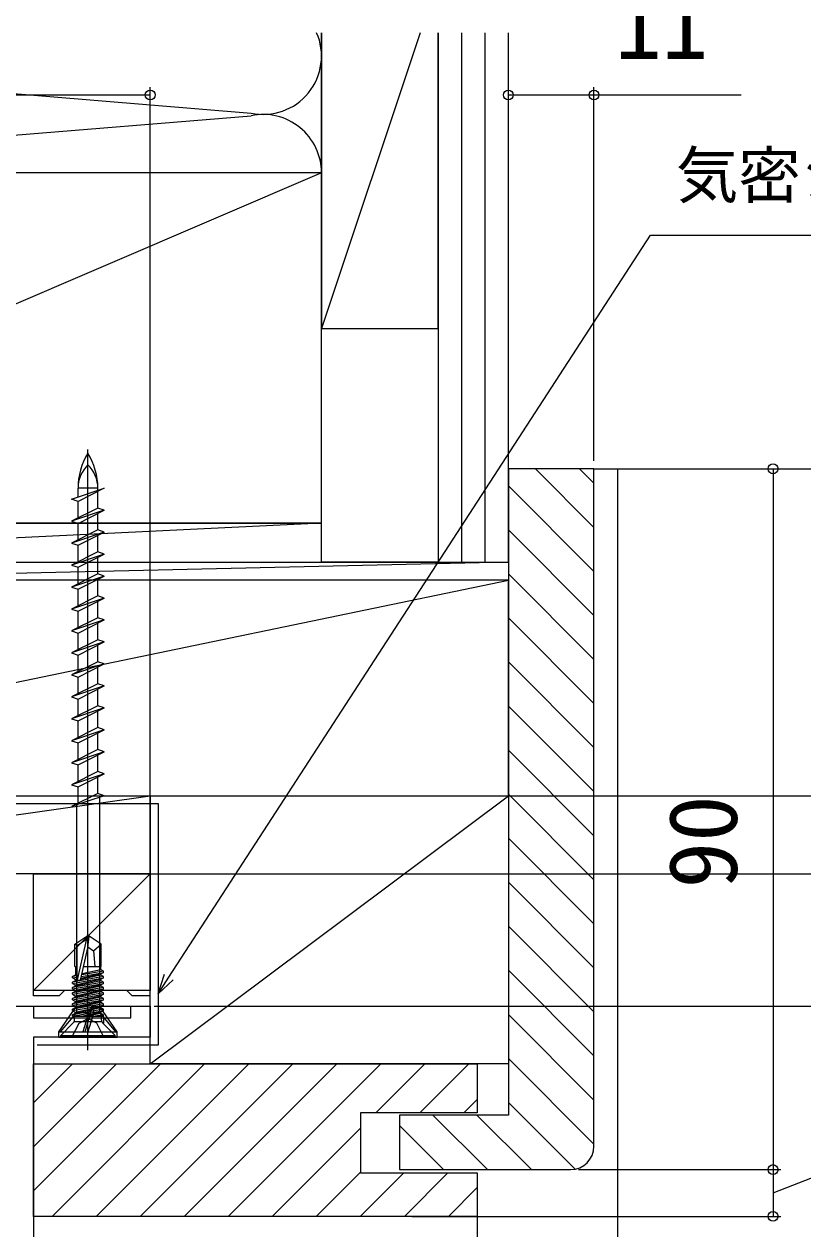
# Model space of a CAD drawing. Units: millimetres, scale not verified. Extents: x -525 to 525, y -783 to 778.
# Drawn here: x -333.2 to -233.2, y 316.6 to 471.3 of the extents above; entities that cross this region are included whole.
import ezdxf
from ezdxf.enums import TextEntityAlignment as Align

# ---------------------------------------------------------------- set-up
doc = ezdxf.new("R2010")
doc.units = ezdxf.units.MM
doc.header["$LTSCALE"] = 4
doc.layers.add('0-3_YKK_11', color=7, linetype='Continuous', lineweight=18)
doc.layers.add('0-B_YSS_KE', color=3, linetype='Continuous', lineweight=18)
for name, color, linetype in [('0-5_YKK_12', 2, 'Continuous'), ('0-6_YKK_13', 4, 'Continuous'), ('0-8_YKK_D', 6, 'Continuous'), ('0-A_YSS_K', 3, 'Continuous')]:
    doc.layers.add(name, color=color, linetype=linetype)
doc.styles.add('ＭＳ ゴシック', font='')
doc.styles.get('ＭＳ ゴシック').set_extended_font_data('MS Gothic')

msp = doc.modelspace()

# ---------------------------------------------------------------- linework, layer by layer
at = {"layer": '0-3_YKK_11', "color": 1}
for points in [[(-332, 362.2), (-375.6, 362.2), (-375.6, 361.1)], [(-333.4, 345.2), (-325.458, 345.2), (-325.275, 345.32), (-324.725, 345.32), (-324.542, 345.2), (-317, 345.2), (-317, 346.5), (-319.3, 346.5), (-320, 347.2), (-328, 347.2), (-328.7, 346.5), (-332, 346.5), (-332, 362.2)]]:
    msp.add_lwpolyline(points, dxfattribs=at)
at = {"layer": '0-3_YKK_11', "color": 211}
msp.add_lwpolyline([(-385.9, 345.2), (-332, 345.2), (-332, 343.7), (-319.5, 343.7), (-319.5, 345.2), (-317, 345.2), (-317, 341.2), (-332, 341.2), (-332, 289.2), (-333.8, 289.2), (-333.8, 291.2), (-342, 291.2), (-342, 294.5)], dxfattribs=at)
at = {"layer": '0-5_YKK_12'}
msp.add_line((-317, 341.7), (-317, 341.2), dxfattribs=at)
at = {"layer": '0-6_YKK_13'}
for p, q in [((-325, 339.531), (-325, 416.671)), ((-327.1, 410.29), (-322.9, 411.7)), ((-326.275, 410.567), (-326.275, 411.7)), ((-322.9, 411.7), (-326.275, 410.013)), ((-323.725, 411.7), (-326.275, 411.7)), ((-323.725, 411.423), (-323.725, 411.7)), ((-326.275, 410.013), (-327.1, 410.29)), ((-326.275, 407.882), (-326.275, 410.013)), ((-323.725, 409.157), (-323.725, 411.287)), ((-323.725, 409.157), (-327.1, 407.47)), ((-326.275, 407.193), (-322.9, 408.88)), ((-322.9, 408.88), (-323.725, 409.157)), ((-323.725, 406.337), (-323.725, 408.467)), ((-326.275, 405.062), (-326.275, 407.193)), ((-323.725, 406.337), (-327.1, 404.65)), ((-322.9, 406.06), (-323.725, 406.337)), ((-323.725, 403.517), (-323.725, 405.647)), ((-326.275, 402.242), (-326.275, 404.373)), ((-323.725, 403.517), (-327.1, 401.83)), ((-322.9, 403.24), (-323.725, 403.517)), ((-323.725, 400.697), (-323.725, 402.827)), ((-327.1, 401.83), (-326.275, 401.553)), ((-326.275, 399.422), (-326.275, 401.553)), ((-323.725, 400.697), (-327.1, 399.01)), ((-322.9, 400.42), (-323.725, 400.697)), ((-323.725, 397.877), (-323.725, 400.007)), ((-327.1, 399.01), (-326.275, 398.733)), ((-323.725, 397.877), (-327.1, 396.19)), ((-326.275, 396.602), (-326.275, 398.733)), ((-322.9, 397.6), (-323.725, 397.877)), ((-327.1, 396.19), (-326.275, 395.913)), ((-323.725, 395.057), (-323.725, 397.187)), ((-323.725, 395.057), (-327.1, 393.37)), ((-326.275, 393.782), (-326.275, 395.913)), ((-322.9, 394.78), (-323.725, 395.057)), ((-327.1, 393.37), (-326.275, 393.093)), ((-326.275, 390.962), (-326.275, 393.093)), ((-323.725, 392.237), (-323.725, 394.367)), ((-323.725, 392.237), (-327.1, 390.55)), ((-322.9, 391.96), (-323.725, 392.237)), ((-323.725, 389.417), (-323.725, 391.547)), ((-327.1, 390.55), (-326.275, 390.273)), ((-326.275, 388.142), (-326.275, 390.273)), ((-323.725, 389.417), (-327.1, 387.73)), ((-322.9, 389.14), (-323.725, 389.417)), ((-323.725, 386.597), (-323.725, 388.727)), ((-327.1, 387.73), (-326.275, 387.453)), ((-326.275, 385.322), (-326.275, 387.453)), ((-323.725, 386.597), (-327.1, 384.91)), ((-322.9, 386.32), (-323.725, 386.597)), ((-323.725, 383.777), (-323.725, 385.907)), ((-327.1, 384.91), (-326.275, 384.633)), ((-323.725, 383.777), (-327.1, 382.09)), ((-326.275, 382.502), (-326.275, 384.633)), ((-322.9, 383.5), (-323.725, 383.777)), ((-323.725, 380.957), (-323.725, 383.087)), ((-327.1, 382.09), (-326.275, 381.813)), ((-323.725, 380.957), (-327.1, 379.27)), ((-326.275, 379.682), (-326.275, 381.813)), ((-322.9, 380.68), (-323.725, 380.957)), ((-327.1, 379.27), (-326.275, 378.993)), ((-323.725, 378.137), (-323.725, 380.267)), ((-323.725, 378.137), (-327.1, 376.45)), ((-326.275, 376.862), (-326.275, 378.993)), ((-322.9, 377.86), (-323.725, 378.137)), ((-327.1, 376.45), (-326.275, 376.173)), ((-326.275, 374.042), (-326.275, 376.173)), ((-323.725, 375.317), (-323.725, 377.447)), ((-323.725, 375.317), (-327.1, 373.63)), ((-322.9, 375.04), (-327.1, 373.63)), ((-326.275, 373.353), (-322.9, 375.04)), ((-322.9, 375.04), (-323.725, 375.317)), ((-323.725, 372.497), (-323.725, 374.627)), ((-327.1, 373.63), (-326.275, 373.353)), ((-326.275, 371.222), (-326.275, 373.353)), ((-323.725, 372.497), (-327.1, 370.81)), ((-322.9, 372.22), (-327.1, 370.81)), ((-322.9, 372.22), (-323.725, 372.497)), ((-323.525, 372.01), (-323.525, 344.373)), ((-326.475, 371.2), (-323.55, 371.2)), ((-326.475, 371.122), (-326.475, 371.2)), ((-326.475, 371.02), (-326.475, 344.373)), ((-325, 339.998), (-325, 355.126)), ((-326.7, 353.154), (-325.15, 354.2)), ((-326.7, 350.3), (-326.7, 353.154)), ((-326.7, 353.154), (-326.4, 352.995)), ((-326.4, 348.748), (-326.4, 352.995)), ((-326.343, 348.59), (-325.15, 353.838)), ((-325.15, 354.2), (-324.85, 354.2)), ((-324.85, 354.2), (-325.15, 354.2)), ((-325, 352.694), (-324.85, 354.2)), ((-325, 352.694), (-325, 354.2)), ((-325, 352.801), (-324.3, 352.3)), ((-323.3, 353.154), (-324.85, 354.2)), ((-324.3, 352.3), (-323.3, 353.154)), ((-323.3, 350.3), (-323.3, 353.154)), ((-325.91, 348.693), (-325, 352.694)), ((-324.3, 352.3), (-324.1, 350.3)), ((-326.7, 350.3), (-326.4, 350.3)), ((-326.6, 350.3), (-326.6, 349.206)), ((-323.021, 349.687), (-325.795, 349.197)), ((-325.751, 349.392), (-323.4, 349.906)), ((-325.544, 350.3), (-323.3, 350.3)), ((-323.4, 350.3), (-323.4, 349.906)), ((-326.979, 348.987), (-326.6, 349.206)), ((-326.4, 349.09), (-326.979, 348.987)), ((-323.021, 348.987), (-326.979, 348.287)), ((-326.979, 348.813), (-326.979, 348.987)), ((-326.979, 348.813), (-326.4, 348.915)), ((-326.979, 348.813), (-326.6, 348.594)), ((-326.979, 348.113), (-323.021, 348.813)), ((-326.979, 348.287), (-326.6, 348.506)), ((-323.021, 348.287), (-326.979, 347.587)), ((-326.979, 348.113), (-326.979, 348.287)), ((-326.979, 348.113), (-326.6, 347.894)), ((-326.979, 347.413), (-323.021, 348.113)), ((-326.6, 349.206), (-326.4, 349.25)), ((-326.376, 348.643), (-326.6, 348.594)), ((-323.4, 348.594), (-326.6, 347.894)), ((-326.6, 348.594), (-326.6, 348.506)), ((-326.6, 348.506), (-326.321, 348.567)), ((-326.6, 347.806), (-323.4, 348.506)), ((-325.922, 348.654), (-323.4, 349.206)), ((-323.4, 349.294), (-325.897, 348.747)), ((-325.836, 349.015), (-323.021, 349.513)), ((-323.021, 349.513), (-323.4, 349.294)), ((-323.4, 349.294), (-323.4, 349.206)), ((-323.021, 348.987), (-323.4, 349.206)), ((-323.021, 348.813), (-323.4, 348.594)), ((-323.4, 348.594), (-323.4, 348.506)), ((-323.021, 348.287), (-323.4, 348.506)), ((-323.021, 348.113), (-323.4, 347.894)), ((-323.021, 348.813), (-323.021, 348.987)), ((-323.021, 348.113), (-323.021, 348.287)), ((-326.979, 347.587), (-326.6, 347.806)), ((-323.021, 347.587), (-326.979, 346.887)), ((-326.979, 347.413), (-326.979, 347.587)), ((-326.979, 347.413), (-326.6, 347.194)), ((-326.979, 346.713), (-323.021, 347.413)), ((-326.979, 346.887), (-326.6, 347.106)), ((-323.021, 346.887), (-326.979, 346.187)), ((-326.979, 346.713), (-326.979, 346.887)), ((-326.979, 346.713), (-326.6, 346.494)), ((-326.979, 346.013), (-323.021, 346.713)), ((-323.4, 347.894), (-326.6, 347.194)), ((-326.6, 347.894), (-326.6, 347.806)), ((-326.6, 347.106), (-323.4, 347.806)), ((-323.4, 347.194), (-326.6, 346.494)), ((-326.6, 347.194), (-326.6, 347.106)), ((-326.6, 346.406), (-323.4, 347.106)), ((-323.4, 347.894), (-323.4, 347.806)), ((-323.021, 347.587), (-323.4, 347.806)), ((-323.021, 347.413), (-323.4, 347.194)), ((-323.4, 347.194), (-323.4, 347.106)), ((-323.021, 346.887), (-323.4, 347.106)), ((-323.021, 346.713), (-323.4, 346.494)), ((-323.021, 347.413), (-323.021, 347.587)), ((-323.021, 346.713), (-323.021, 346.887)), ((-328.75, 341.9), (-326.475, 345.2)), ((-326.979, 346.187), (-326.6, 346.406)), ((-323.021, 346.187), (-326.979, 345.487)), ((-326.979, 346.013), (-326.979, 346.187)), ((-326.979, 346.013), (-326.6, 345.794)), ((-326.979, 345.313), (-323.021, 346.013)), ((-326.979, 345.487), (-326.6, 345.706)), ((-323.021, 345.487), (-326.979, 344.787)), ((-326.979, 345.313), (-326.979, 345.487)), ((-326.979, 345.313), (-326.6, 345.094)), ((-326.979, 344.613), (-323.021, 345.313)), ((-323.4, 346.494), (-326.6, 345.794)), ((-326.6, 346.494), (-326.6, 346.406)), ((-326.6, 345.706), (-323.4, 346.406)), ((-323.4, 345.794), (-326.6, 345.094)), ((-326.6, 345.794), (-326.6, 345.706)), ((-326.6, 345.006), (-323.4, 345.706)), ((-323.4, 345.094), (-326.6, 344.394)), ((-326.6, 345.094), (-326.6, 345.006)), ((-325.371, 341.9), (-324.418, 345.2)), ((-324.872, 344.373), (-324.418, 345.2)), ((-324.222, 344.373), (-324.418, 345.2)), ((-321.25, 341.9), (-323.525, 345.2)), ((-323.4, 346.494), (-323.4, 346.406)), ((-323.021, 346.187), (-323.4, 346.406)), ((-323.021, 346.013), (-323.4, 345.794)), ((-323.4, 345.794), (-323.4, 345.706)), ((-323.021, 345.487), (-323.4, 345.706)), ((-323.021, 345.313), (-323.4, 345.094)), ((-323.4, 345.094), (-323.4, 345.006)), ((-323.021, 346.013), (-323.021, 346.187)), ((-323.021, 345.313), (-323.021, 345.487)), ((-326.475, 344.373), (-328.55, 341.9)), ((-326.979, 344.787), (-326.6, 345.006)), ((-323.021, 344.787), (-326.979, 344.087)), ((-326.979, 344.613), (-326.979, 344.787)), ((-326.979, 344.613), (-326.6, 344.394)), ((-326.979, 343.913), (-323.021, 344.613)), ((-326.979, 344.087), (-326.6, 344.306)), ((-326.979, 343.9), (-326.979, 344.087)), ((-326.979, 343.9), (-323.021, 343.9)), ((-326.73, 343.407), (-326.73, 343.9)), ((-326.6, 344.306), (-323.4, 345.006)), ((-326.6, 344.394), (-326.6, 344.306)), ((-326.475, 344.373), (-324.863, 344.373)), ((-323.4, 344.394), (-325.658, 343.9)), ((-324.872, 344.373), (-325.65, 341.9)), ((-325.257, 343.9), (-323.4, 344.306)), ((-324.222, 344.373), (-325, 341.9)), ((-324.222, 344.373), (-323.525, 344.373)), ((-323.525, 344.373), (-321.45, 341.9)), ((-323.021, 344.787), (-323.4, 345.006)), ((-323.021, 344.613), (-323.4, 344.394)), ((-323.4, 344.394), (-323.4, 344.306)), ((-323.021, 344.087), (-323.4, 344.306)), ((-323.27, 343.407), (-323.27, 343.9)), ((-323.021, 344.613), (-323.021, 344.787)), ((-323.021, 343.856), (-323.021, 342.999)), ((-328.5, 341.43), (-326.876, 343.053)), ((-326.73, 343.2), (-323.27, 343.2)), ((-321.5, 341.43), (-323.124, 343.053)), ((-328.75, 341.9), (-321.25, 341.9)), ((-328.75, 341.2), (-328.75, 341.9)), ((-328.75, 341.2), (-321.25, 341.2)), ((-328.5, 341.2), (-328.5, 341.43)), ((-328.5, 341.43), (-321.5, 341.43)), ((-328.5, 341.2), (-321.5, 341.2)), ((-321.5, 341.2), (-321.5, 341.43)), ((-321.25, 341.2), (-321.25, 341.9))]:
    msp.add_line(p, q, dxfattribs=at)
for points in [[(-322.9, 408.88), (-327.1, 407.47), (-326.275, 407.193)], [(-326.275, 401.553), (-322.9, 403.24), (-327.1, 401.83)], [(-326.275, 398.733), (-322.9, 400.42), (-327.1, 399.01)], [(-326.275, 395.913), (-322.9, 397.6), (-327.1, 396.19)], [(-326.275, 393.093), (-322.9, 394.78), (-327.1, 393.37)], [(-326.275, 390.273), (-322.9, 391.96), (-327.1, 390.55)], [(-326.275, 387.453), (-322.9, 389.14), (-327.1, 387.73)], [(-326.275, 384.633), (-322.9, 386.32), (-327.1, 384.91)], [(-326.275, 381.813), (-322.9, 383.5), (-327.1, 382.09)], [(-326.275, 378.993), (-322.9, 380.68), (-327.1, 379.27)], [(-326.275, 376.173), (-322.9, 377.86), (-327.1, 376.45)], [(-326.4, 352.995), (-325.15, 353.838), (-325.15, 354.2)], [(-323.021, 349.513), (-323.021, 349.687), (-323.4, 349.906)], [(-327.05, 341.2), (-326.145, 343.015), (-325, 343.624)], [(-322.95, 341.2), (-323.855, 343.015), (-325, 343.624)], [(-323.093, 343.9), (-323.021, 343.913), (-323.021, 344.087), (-324.08, 343.9)]]:
    msp.add_lwpolyline(points, dxfattribs=at)
msp.add_lwpolyline([(-326.275, 404.373), (-322.9, 406.06), (-327.1, 404.65)], close=True, dxfattribs=at)
for centre, radius, start, end in [((-317.696, 411.7), 8.579, 148.36161, 180), ((-332.304, 411.7), 8.579, 360, 31.63839), ((-322.108, 411.7), 4.167, 133.94902, 180), ((-327.892, 411.7), 4.167, 360, 46.05098), ((-326.152, 348.748), 0.248, 180, 347.19096), ((-327.23, 343.407), 0.5, 315, 0), ((-322.77, 343.407), 0.5, 180, 225)]:
    msp.add_arc(centre, radius, start, end, dxfattribs=at)
at = {"layer": '0-8_YKK_D'}
for p, q in [((-317, 347.2), (-317, 463.2)), ((-271, 420.2), (-271, 463.2)), ((-260, 415.2), (-260, 463.2)), ((-447, 462.2), (-317, 462.2)), ((-259, 414.2), (-76, 414.2)), ((-256, 414.2), (-236, 414.2)), ((-237, 414.2), (-237, 324.2)), ((-416, 372.2), (-76, 372.2)), ((-416, 372.2), (-76, 372.2)), ((-416, 372.2), (-96.688, 372.2)), ((-331.3, 362.2), (-96, 362.2)), ((-331.3, 362.2), (-96.688, 362.2)), ((-331.3, 362.2), (-116, 362.2)), ((-316.5, 345.204), (-196, 345.204)), ((-316.5, 345.2), (-116, 345.2)), ((-316, 345.2), (-116, 345.2)), ((-316, 345.2), (-136, 345.2)), ((-262, 324.2), (-236, 324.2)), ((-262, 324.2), (-236, 324.2)), ((-237, 324.2), (-237, 318.2)), ((-283.4, 318.2), (-236, 318.2))]:
    msp.add_line(p, q, dxfattribs=at)
for points in [[(-271, 462.2), (-260, 462.2), (-241.109, 462.2)], [(-316, 346.785), (-314.611, 348.923), (-252.749, 444.183), (-197.562, 444.183)], [(-314.038, 348.551), (-316, 346.785), (-315.184, 349.295)], [(-237, 321.2), (-217, 329.021), (-217, 339.839)]]:
    msp.add_lwpolyline(points, dxfattribs=at)
for centre in [(-317, 462.2), (-271, 462.2), (-260, 462.2), (-237, 414.2), (-237, 324.2), (-237, 324.2), (-237, 318.2)]:
    msp.add_circle(centre, 0.637, dxfattribs=at)
at = {"layer": '0-A_YSS_K'}
for p, q in [((-282.333, 470.2), (-295, 432.2)), ((-295, 452.2), (-295, 470.2)), ((-295, 470.2), (-295, 452.2)), ((-277, 470.2), (-277, 402.2)), ((-274, 470.2), (-274, 402.2)), ((-390.968, 467.042), (-304.032, 459.858)), ((-390.968, 452.358), (-304.032, 459.542)), ((-295, 452.2), (-400, 407.2)), ((-260, 406.676), (-267.524, 414.2)), ((-260, 412.333), (-261.867, 414.2)), ((-260, 401.019), (-271, 412.019)), ((-295, 407.2), (-400, 402.2)), ((-260, 395.362), (-271, 406.362)), ((-271, 402.2), (-373.023, 399.9)), ((-404.5, 372.2), (-271, 399.9)), ((-260, 389.705), (-271, 400.705)), ((-260, 384.049), (-271, 395.049)), ((-260, 378.392), (-271, 389.392)), ((-260, 372.735), (-271, 383.735)), ((-260, 367.078), (-271, 378.078)), ((-387.995, 362.2), (-317, 372.2)), ((-317, 337.8), (-271, 372.2)), ((-260, 361.421), (-271, 372.421)), ((-260, 355.764), (-271, 366.764)), ((-332, 347.2), (-317, 362.2)), ((-260, 350.107), (-271, 361.107)), ((-260, 344.451), (-271, 355.451)), ((-260, 338.794), (-271, 349.794)), ((-260, 333.137), (-271, 344.137)), ((-332, 332.782), (-326.982, 337.8)), ((-332, 327.125), (-321.325, 337.8)), ((-332, 321.468), (-315.668, 337.8)), ((-329.611, 318.2), (-310.011, 337.8)), ((-323.954, 318.2), (-304.354, 337.8)), ((-318.297, 318.2), (-298.697, 337.8)), ((-312.641, 318.2), (-293.041, 337.8)), ((-306.984, 318.2), (-287.384, 337.8)), ((-288.027, 331.5), (-281.727, 337.8)), ((-282.37, 331.5), (-276.07, 337.8)), ((-260, 327.48), (-271, 338.48)), ((-276.713, 331.5), (-275, 333.213)), ((-262.431, 324.254), (-271, 332.823)), ((-273.69, 324.2), (-280.69, 331.2)), ((-268.034, 324.2), (-275.034, 331.2)), ((-279.347, 324.2), (-285, 329.853)), ((-301.327, 318.2), (-290, 329.527)), ((-295.67, 318.2), (-290, 323.87)), ((-290.013, 318.2), (-284.413, 323.8)), ((-284.356, 318.2), (-278.756, 323.8)), ((-278.699, 318.2), (-275, 321.899)), ((-275, 318.2), (-275, 171.7))]:
    msp.add_line(p, q, dxfattribs=at)
for points in [[(-280, 470.2), (-280, 402.2), (-295, 402.2)], [(-295, 470.2), (-295, 432.2), (-280, 432.2), (-280, 470.2)], [(-280, 402.2), (-271, 402.2), (-271, 470.2)], [(-260, 414.2), (-257, 414.2), (-257, 171.7)]]:
    msp.add_lwpolyline(points, dxfattribs=at)
for points in [[(-400, 407.2), (-295, 407.2), (-295, 452.2), (-400, 452.2)], [(-400, 402.2), (-295, 402.2), (-295, 407.2), (-400, 407.2)], [(-271, 399.9), (-373.023, 399.9), (-373.023, 402.2), (-271, 402.2)], [(-271, 399.9), (-404.5, 399.9), (-404.5, 372.2), (-271, 372.2)], [(-387.995, 372.2), (-317, 372.2), (-317, 362.2), (-387.995, 362.2)], [(-317, 372.2), (-271, 372.2), (-271, 337.8), (-317, 337.8)], [(-332, 362.2), (-317, 362.2), (-317, 347.2), (-332, 347.2)]]:
    msp.add_lwpolyline(points, close=True, dxfattribs=at)
for centre, start, end in [((-302.5, 467.2), 258.21646, 23.57869), ((-302.5, 452.2), 0, 101.78354)]:
    msp.add_arc(centre, 7.5, start, end, dxfattribs=at)
at = {"layer": '0-B_YSS_KE'}
msp.add_lwpolyline([(-260, 327.2), (-260, 414.2), (-271, 414.2), (-271, 331.2), (-285, 331.2), (-285, 324.2), (-263, 324.2)], dxfattribs=at)
at = {"layer": '0-B_YSS_KE', "color": 80}
msp.add_lwpolyline([(-418.75, 371.199), (-316, 371.199), (-316, 340.2), (-331.5, 340.2)], dxfattribs=at)
at = {"layer": '0-B_YSS_KE'}
msp.add_lwpolyline([(-275, 318.2), (-332, 318.2), (-332, 337.8), (-275, 337.8), (-275, 331.5), (-290, 331.5), (-290, 323.8), (-275, 323.8)], close=True, dxfattribs=at)
msp.add_arc((-263, 327.2), 3, 270.00001, 359.99999, dxfattribs=at)

# ---------------------------------------------------------------- texts
at = {"layer": '0-8_YKK_D', "style": 'ＭＳ ゴシック'}
for s, height, p in [('11', 8.798, (-257.291, 464.2)), ('気密シート', 5.865, (-249.471, 447.229))]:
    msp.add_text(s, height=height, dxfattribs=at).set_placement(p, align=Align.BOTTOM_LEFT)
msp.add_text('90', height=8.798, rotation=90, dxfattribs=at).set_placement((-239, 360.302), align=Align.BOTTOM_LEFT)

doc.saveas('drawing.dxf')
